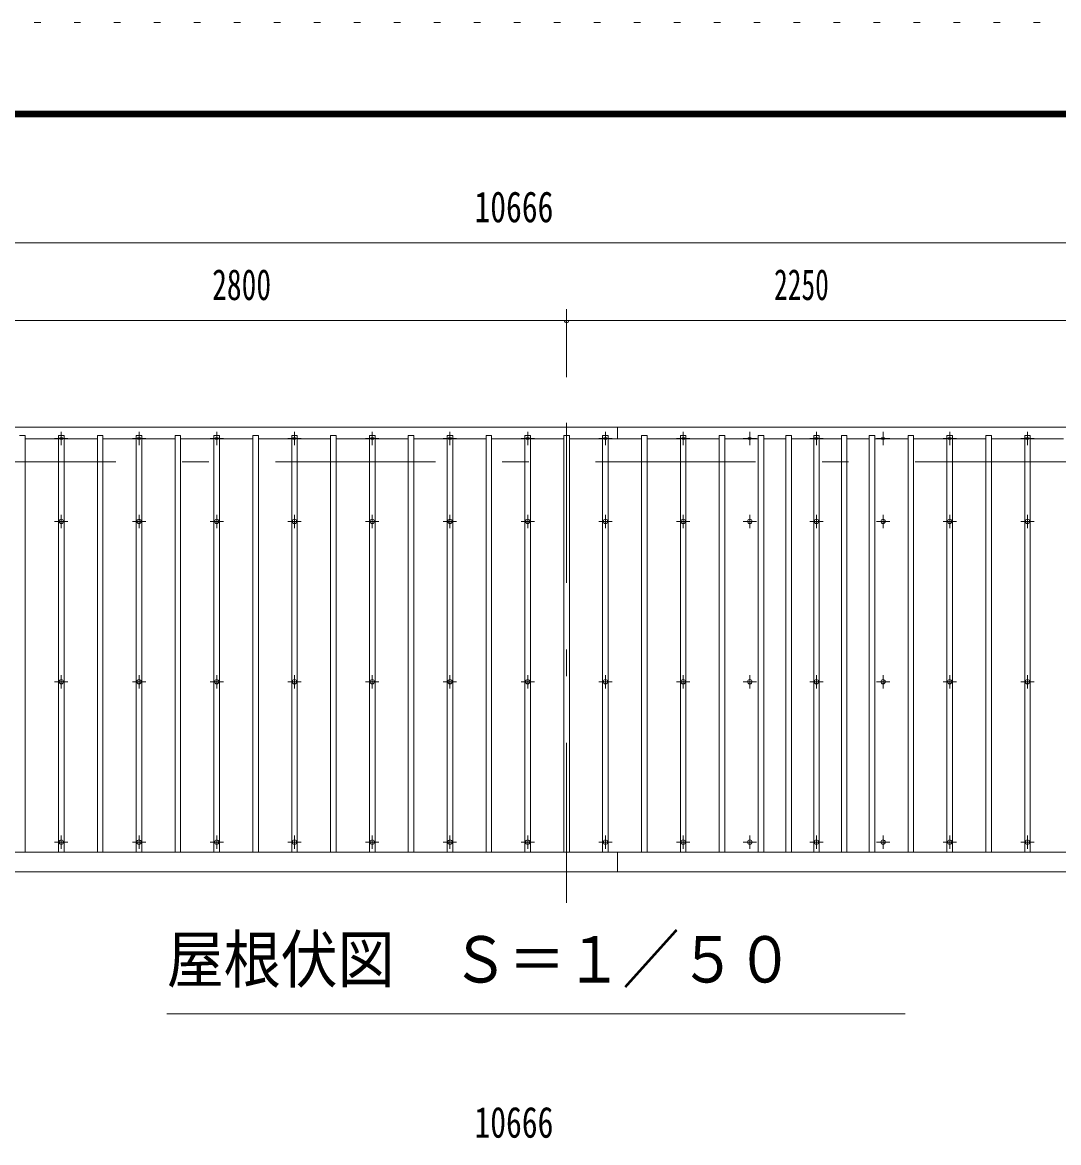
# Model space of a CAD drawing. Units: millimetres, scale not verified, with parts at other scales. Extents: x -25340 to 25344, y -10500 to 10500.
# Drawn here: x 272 to 4937, y 5458 to 10500 of the extents above; entities that cross this region are included whole.
import ezdxf
from ezdxf.enums import TextEntityAlignment as Align

# ---------------------------------------------------------------- set-up
doc = ezdxf.new("R2010")
doc.units = ezdxf.units.MM
doc.header["$LTSCALE"] = 60
doc.linetypes.add('USER3', pattern=[24, 12, -5, 2, -5])
doc.linetypes.add('USER4', pattern=[3, 0.5, -2.5])
for name, color, linetype, lineweight in [('0-2_1-05BOLD', 7, 'Continuous', 18), ('0-3_1-25CENTER', 3, 'USER3', 18), ('0-4_1-45THIN', 4, 'Continuous', 18), ('0-5_1-55DIM', 3, 'Continuous', 18), ('0-C_F-F1PAPER', 5, 'Continuous', 18), ('0-D_F-E_J_ADD', 5, 'USER4', 18)]:
    doc.layers.add(name, color=color, linetype=linetype, lineweight=lineweight)
doc.styles.add('ＭＳ ゴシック', font='')
doc.styles.get('ＭＳ ゴシック').set_extended_font_data('MS Gothic')

msp = doc.modelspace()

# ---------------------------------------------------------------- linework, layer by layer
at = {"layer": '0-2_1-05BOLD'}
for p, q in [((2951.62, 8626.18), (2951.62, 8677.67)), ((-2761.38, 6765.11), (7904.62, 6765.11)), ((2951.62, 6677.67), (2951.62, 6765.11))]:
    msp.add_line(p, q, dxfattribs=at)
for points in [[(7899.62, 8641.19), (7899.62, 8677.67), (-2756.38, 8677.67), (-2756.38, 8641.19)], [(7904.62, 6677.67), (-2761.38, 6677.67), (-2761.38, 8641.19), (-2721.38, 8641.19), (-2721.38, 6765.11)]]:
    msp.add_lwpolyline(points, dxfattribs=at)
for centre in [(446.62, 8254.17), (796.62, 8254.17), (1146.62, 8254.17), (1496.62, 8254.17), (1846.62, 8254.17), (2196.62, 8254.17), (2546.62, 8254.17), (2896.62, 8254.17), (3246.63, 8254.17), (3546.63, 8254.17), (3846.63, 8254.17), (4146.62, 8254.17), (4446.62, 8254.17), (4796.62, 8254.17), (446.62, 7532.51), (796.62, 7532.51), (1146.62, 7532.51), (1496.62, 7532.51), (1846.62, 7532.51), (2196.62, 7532.51), (2546.62, 7532.51), (2896.62, 7532.51), (3246.63, 7532.51), (3546.63, 7532.51), (3846.63, 7532.51), (4146.62, 7532.51), (4446.62, 7532.51), (4796.62, 7532.51), (446.62, 6810.85), (796.62, 6810.85), (1146.62, 6810.85), (1496.62, 6810.85), (1846.62, 6810.85), (2196.62, 6810.85), (2546.62, 6810.85), (2896.62, 6810.85), (3246.63, 6810.85), (3546.63, 6810.85), (3846.63, 6810.85), (4146.62, 6810.85), (4446.62, 6810.85), (4796.62, 6810.85)]:
    msp.add_circle(centre, 10, dxfattribs=at)
for centre, start, end in [((446.62, 8616.22), 46.39838, 133.60162), ((446.62, 8637.22), 226.3961, 313.6039), ((796.62, 8616.22), 46.39838, 133.60162), ((796.62, 8637.22), 226.3961, 313.6039), ((1146.62, 8616.22), 46.39838, 133.60162), ((1146.62, 8637.22), 226.3961, 313.6039), ((1496.62, 8616.22), 46.39838, 133.60162), ((1496.62, 8637.22), 226.3961, 313.6039), ((1846.62, 8616.22), 46.39838, 133.60162), ((1846.62, 8637.22), 226.3961, 313.6039), ((2196.62, 8616.22), 46.39838, 133.60162), ((2196.62, 8637.22), 226.3961, 313.6039), ((2546.62, 8616.22), 46.39838, 133.60162), ((2546.62, 8637.22), 226.3961, 313.6039), ((2896.62, 8616.22), 46.39838, 133.60162), ((2896.62, 8637.22), 226.3961, 313.6039), ((3246.63, 8616.22), 46.39838, 133.60162), ((3246.63, 8637.22), 226.3961, 313.6039), ((3546.63, 8616.22), 46.39838, 133.60162), ((3546.63, 8637.22), 226.3961, 313.6039), ((3846.63, 8616.22), 46.39838, 133.60162), ((3846.63, 8637.22), 226.3961, 313.6039), ((4146.62, 8616.22), 46.39838, 133.60162), ((4146.62, 8637.22), 226.3961, 313.6039), ((4446.62, 8616.22), 46.39838, 133.60162), ((4446.62, 8637.22), 226.3961, 313.6039), ((4796.62, 8616.22), 46.39838, 133.60162), ((4796.62, 8637.22), 226.3961, 313.6039)]:
    msp.add_arc(centre, 14.5, start, end, dxfattribs=at)
at = {"layer": '0-3_1-25CENTER'}
for p, q in [((2721.62, 6537.67), (2721.62, 8827.67)), ((476.62, 8626.72), (416.62, 8626.72)), ((446.62, 8596.72), (446.62, 8656.72)), ((766.62, 8626.72), (826.62, 8626.72)), ((796.62, 8656.72), (796.62, 8596.72)), ((1116.62, 8626.72), (1176.62, 8626.72)), ((1146.62, 8596.72), (1146.62, 8656.72)), ((1466.62, 8626.72), (1526.62, 8626.72)), ((1496.62, 8656.72), (1496.62, 8596.72)), ((1816.62, 8626.72), (1876.62, 8626.72)), ((1846.62, 8596.72), (1846.62, 8656.72)), ((2166.62, 8626.72), (2226.62, 8626.72)), ((2196.62, 8656.72), (2196.62, 8596.72)), ((2516.63, 8626.72), (2576.62, 8626.72)), ((2546.62, 8596.72), (2546.62, 8656.72)), ((2866.63, 8626.72), (2926.62, 8626.72)), ((2896.62, 8656.72), (2896.62, 8596.72)), ((3216.62, 8626.72), (3276.62, 8626.72)), ((3246.63, 8656.72), (3246.63, 8596.72)), ((3516.62, 8626.72), (3576.62, 8626.72)), ((3546.63, 8656.72), (3546.63, 8596.72)), ((3816.62, 8626.72), (3876.63, 8626.72)), ((3846.63, 8656.72), (3846.63, 8596.72)), ((4116.62, 8626.72), (4176.63, 8626.72)), ((4146.62, 8656.72), (4146.62, 8596.72)), ((4416.62, 8626.72), (4476.63, 8626.72)), ((4446.62, 8656.72), (4446.62, 8596.72)), ((4766.62, 8626.72), (4826.63, 8626.72)), ((4796.62, 8656.72), (4796.62, 8596.72)), ((-2908.38, 8521.68), (8051.62, 8521.68)), ((446.62, 8224.17), (446.62, 8284.17)), ((796.62, 8284.17), (796.62, 8224.17)), ((1146.62, 8224.17), (1146.62, 8284.17)), ((1496.62, 8284.17), (1496.62, 8224.17)), ((1846.62, 8224.17), (1846.62, 8284.17)), ((2196.62, 8284.17), (2196.62, 8224.17)), ((2546.62, 8284.17), (2546.62, 8224.17)), ((2896.62, 8224.17), (2896.62, 8284.17)), ((3246.63, 8284.17), (3246.63, 8224.17)), ((3546.63, 8224.17), (3546.63, 8284.17)), ((3846.63, 8284.17), (3846.63, 8224.17)), ((4146.62, 8284.17), (4146.62, 8224.17)), ((4446.62, 8284.17), (4446.62, 8224.17)), ((4796.62, 8284.17), (4796.62, 8224.17)), ((476.62, 8254.17), (416.62, 8254.17)), ((826.62, 8254.17), (766.62, 8254.17)), ((1116.62, 8254.17), (1176.62, 8254.17)), ((1526.62, 8254.17), (1466.62, 8254.17)), ((1816.62, 8254.17), (1876.62, 8254.17)), ((2226.62, 8254.17), (2166.62, 8254.17)), ((2576.62, 8254.17), (2516.63, 8254.17)), ((2926.62, 8254.17), (2866.63, 8254.17)), ((3276.62, 8254.17), (3216.62, 8254.17)), ((3576.62, 8254.17), (3516.62, 8254.17)), ((3876.63, 8254.17), (3816.62, 8254.17)), ((4176.63, 8254.17), (4116.62, 8254.17)), ((4476.63, 8254.17), (4416.62, 8254.17)), ((4826.63, 8254.17), (4766.62, 8254.17)), ((446.62, 7562.51), (446.62, 7502.51)), ((796.62, 7502.51), (796.62, 7562.51)), ((1146.62, 7562.51), (1146.62, 7502.51)), ((1496.62, 7502.51), (1496.62, 7562.51)), ((1846.62, 7562.51), (1846.62, 7502.51)), ((2196.62, 7502.51), (2196.62, 7562.51)), ((2546.62, 7562.51), (2546.62, 7502.51)), ((2896.62, 7502.51), (2896.62, 7562.51)), ((3246.63, 7562.51), (3246.63, 7502.51)), ((3546.63, 7502.51), (3546.63, 7562.51)), ((3846.63, 7562.51), (3846.63, 7502.51)), ((4146.62, 7562.51), (4146.62, 7502.51)), ((4446.62, 7562.51), (4446.62, 7502.51)), ((4796.62, 7562.51), (4796.62, 7502.51)), ((416.62, 7532.51), (476.62, 7532.51)), ((766.62, 7532.51), (826.62, 7532.51)), ((1116.62, 7532.51), (1176.62, 7532.51)), ((1466.62, 7532.51), (1526.62, 7532.51)), ((1816.62, 7532.51), (1876.62, 7532.51)), ((2166.62, 7532.51), (2226.62, 7532.51)), ((2516.63, 7532.51), (2576.62, 7532.51)), ((2926.62, 7532.51), (2866.63, 7532.51)), ((3216.62, 7532.51), (3276.62, 7532.51)), ((3576.62, 7532.51), (3516.62, 7532.51)), ((3816.62, 7532.51), (3876.63, 7532.51)), ((4116.62, 7532.51), (4176.63, 7532.51)), ((4416.62, 7532.51), (4476.63, 7532.51)), ((4766.62, 7532.51), (4826.63, 7532.51)), ((476.62, 6810.85), (416.62, 6810.85)), ((446.62, 6840.85), (446.62, 6780.85)), ((766.62, 6810.85), (826.62, 6810.85)), ((796.62, 6780.85), (796.62, 6840.85)), ((1176.62, 6810.85), (1116.62, 6810.85)), ((1146.62, 6840.85), (1146.62, 6780.85)), ((1466.62, 6810.85), (1526.62, 6810.85)), ((1496.62, 6780.85), (1496.62, 6840.85)), ((1876.62, 6810.85), (1816.62, 6810.85)), ((1846.62, 6840.85), (1846.62, 6780.85)), ((2166.62, 6810.85), (2226.62, 6810.85)), ((2196.62, 6780.85), (2196.62, 6840.85)), ((2576.62, 6810.85), (2516.63, 6810.85)), ((2546.62, 6840.85), (2546.62, 6780.85)), ((2926.62, 6810.85), (2866.63, 6810.85)), ((2896.62, 6780.85), (2896.62, 6840.85)), ((3276.62, 6810.85), (3216.62, 6810.85)), ((3246.63, 6840.85), (3246.63, 6780.85)), ((3576.62, 6810.85), (3516.62, 6810.85)), ((3546.63, 6780.85), (3546.63, 6840.85)), ((3876.63, 6810.85), (3816.62, 6810.85)), ((3846.63, 6840.85), (3846.63, 6780.85)), ((4176.63, 6810.85), (4116.62, 6810.85)), ((4146.62, 6840.85), (4146.62, 6780.85)), ((4476.63, 6810.85), (4416.62, 6810.85)), ((4446.62, 6840.85), (4446.62, 6780.85)), ((4826.63, 6810.85), (4766.62, 6810.85)), ((4796.62, 6840.85), (4796.62, 6780.85))]:
    msp.add_line(p, q, dxfattribs=at)
at = {"layer": '0-4_1-45THIN'}
for p, q in [((284.12, 8626.18), (434.12, 8626.18)), ((434.12, 6765.11), (434.12, 8641.19)), ((459.12, 8626.18), (609.12, 8626.18)), ((609.12, 6765.11), (609.12, 8641.19)), ((634.12, 8626.18), (784.12, 8626.18)), ((784.12, 6765.11), (784.12, 8641.19)), ((809.12, 8626.18), (959.12, 8626.18)), ((959.12, 8641.19), (959.12, 6765.11)), ((984.12, 8626.18), (1134.12, 8626.18)), ((1134.12, 6765.11), (1134.12, 8641.19)), ((1159.12, 8626.18), (1309.12, 8626.18)), ((1309.12, 6765.11), (1309.12, 8641.19)), ((1334.12, 8626.18), (1484.12, 8626.18)), ((1484.12, 6765.11), (1484.12, 8641.19)), ((1509.12, 8626.18), (1659.12, 8626.18)), ((1659.12, 8641.19), (1659.12, 6765.11)), ((1684.12, 8626.18), (1834.12, 8626.18)), ((1834.12, 6765.11), (1834.12, 8641.19)), ((1859.12, 8626.18), (2009.12, 8626.18)), ((2009.12, 8641.19), (2009.12, 6765.11)), ((2034.12, 8626.18), (2184.12, 8626.18)), ((2184.12, 6765.11), (2184.12, 8641.19)), ((2209.12, 8626.18), (2359.12, 8626.18)), ((2359.12, 6765.11), (2359.12, 8641.19)), ((2384.12, 8626.18), (2534.12, 8626.18)), ((2534.12, 8641.19), (2534.12, 6765.11)), ((2559.12, 8626.18), (2709.12, 8626.18)), ((2709.12, 8641.19), (2709.12, 6765.11)), ((2734.12, 8626.18), (2884.12, 8626.18)), ((2884.12, 8641.19), (2884.12, 6765.11)), ((2909.12, 8626.18), (3059.13, 8626.18)), ((3059.13, 8641.19), (3059.13, 6765.11)), ((3084.13, 8626.18), (3234.13, 8626.18)), ((3234.13, 8641.19), (3234.13, 6765.11)), ((3259.13, 8626.18), (3409.13, 8626.18)), ((3409.13, 8641.19), (3409.13, 6765.11)), ((3434.13, 8626.18), (3584.13, 8626.18)), ((3584.13, 8641.19), (3584.13, 6765.11)), ((3609.13, 8626.18), (3709.12, 8626.18)), ((3709.12, 8641.19), (3709.12, 6765.11)), ((3734.12, 8626.18), (3834.13, 8626.18)), ((3834.13, 6765.11), (3834.13, 8641.19)), ((3859.13, 8626.18), (3959.12, 8626.18)), ((3959.12, 8641.19), (3959.12, 6765.11)), ((3984.13, 8626.18), (4084.12, 8626.18)), ((4084.12, 8641.19), (4084.12, 6765.11)), ((4109.12, 8626.18), (4259.12, 8626.18)), ((4259.12, 6765.11), (4259.12, 8641.19)), ((4284.12, 8626.18), (4434.12, 8626.18)), ((4434.12, 6765.11), (4434.12, 8641.19)), ((4459.12, 8626.18), (4609.12, 8626.18)), ((4609.12, 6765.11), (4609.12, 8641.19)), ((4634.12, 8626.18), (4784.12, 8626.18)), ((4784.12, 6765.11), (4784.12, 8641.19)), ((4809.12, 8626.18), (4959.12, 8626.18))]:
    msp.add_line(p, q, dxfattribs=at)
for points in [[(259.12, 8641.19), (284.12, 8641.19), (284.12, 6765.11)], [(434.12, 8641.19), (459.12, 8641.19), (459.12, 6765.11)], [(609.12, 8641.19), (634.12, 8641.19), (634.12, 6765.11)], [(784.12, 8641.19), (809.12, 8641.19), (809.12, 6765.11)], [(984.12, 6765.11), (984.12, 8641.19), (959.12, 8641.19)], [(1134.12, 8641.19), (1159.12, 8641.19), (1159.12, 6765.11)], [(1309.12, 8641.19), (1334.12, 8641.19), (1334.12, 6765.11)], [(1484.12, 8641.19), (1509.12, 8641.19), (1509.12, 6765.11)], [(1684.12, 6765.11), (1684.12, 8641.19), (1659.12, 8641.19)], [(1834.12, 8641.19), (1859.12, 8641.19), (1859.12, 6765.11)], [(2034.12, 6765.11), (2034.12, 8641.19), (2009.12, 8641.19)], [(2184.12, 8641.19), (2209.12, 8641.19), (2209.12, 6765.11)], [(2359.12, 8641.19), (2384.12, 8641.19), (2384.12, 6765.11)], [(2559.12, 6765.11), (2559.12, 8641.19), (2534.12, 8641.19)], [(2734.12, 6765.11), (2734.12, 8641.19), (2709.12, 8641.19)], [(2909.13, 6765.11), (2909.13, 8641.19), (2884.12, 8641.19)], [(3084.13, 6765.11), (3084.13, 8641.19), (3059.13, 8641.19)], [(3259.13, 6765.11), (3259.13, 8641.19), (3234.13, 8641.19)], [(3434.13, 6765.11), (3434.13, 8641.19), (3409.13, 8641.19)], [(3609.13, 6765.11), (3609.13, 8641.19), (3584.13, 8641.19)], [(3734.12, 6765.11), (3734.12, 8641.19), (3709.12, 8641.19)], [(3834.13, 8641.19), (3859.13, 8641.19), (3859.13, 6765.11)], [(3984.13, 6765.11), (3984.13, 8641.19), (3959.12, 8641.19)], [(4109.12, 6765.11), (4109.12, 8641.19), (4084.12, 8641.19)], [(4259.12, 8641.19), (4284.12, 8641.19), (4284.12, 6765.11)], [(4434.12, 8641.19), (4459.12, 8641.19), (4459.12, 6765.11)], [(4609.12, 8641.19), (4634.12, 8641.19), (4634.12, 6765.11)], [(4784.12, 8641.19), (4809.12, 8641.19), (4809.12, 6765.11)]]:
    msp.add_lwpolyline(points, dxfattribs=at)
at = {"layer": '0-5_1-55DIM'}
for p, q in [((7904.62, 9508.67), (-2761.37, 9508.67)), ((2721.62, 8902.68), (2721.62, 9208.67)), ((-3153.88, 9158.67), (8297.12, 9158.67)), ((2731.62, 9158.67), (2711.62, 9158.67)), ((4246.62, 6037.67), (921.62, 6037.67))]:
    msp.add_line(p, q, dxfattribs=at)
msp.add_arc((2721.62, 9158.67), 10, 180, 0, dxfattribs=at)
at = {"layer": '0-C_F-F1PAPER'}
for points in [[(24843.96, -10000), (-3856.04, -10000), (-3856.04, 10100), (24843.96, 10100)], [(24841.46, -9997.5), (24841.46, 10097.5), (-3853.54, 10097.5), (-3853.54, -9997.5)], [(24838.96, -9995), (24838.96, 10095), (-3851.04, 10095), (-3851.04, -9995)], [(24836.46, -9992.5), (-3848.54, -9992.5), (-3848.54, 10092.5), (24836.46, 10092.5)], [(24833.96, -9990), (24833.96, 10090), (-3846.04, 10090), (-3846.04, -9990)], [(24831.46, -9987.5), (-3843.54, -9987.5), (-3843.54, 10087.5), (24831.46, 10087.5)], [(24828.96, -9985), (24828.96, 10085), (-3841.04, 10085), (-3841.04, -9985)], [(24826.46, -9982.5), (-3838.54, -9982.5), (-3838.54, 10082.5), (24826.46, 10082.5)], [(24823.96, -9980), (-3836.04, -9980), (-3836.04, 10080), (24823.96, 10080)], [(24821.46, -9977.5), (-3833.54, -9977.5), (-3833.54, 10077.5), (24821.46, 10077.5)], [(24818.96, -9975), (24818.96, 10075), (-3831.04, 10075), (-3831.04, -9975)]]:
    msp.add_lwpolyline(points, close=True, dxfattribs=at)
at = {"layer": '0-D_F-E_J_ADD'}
msp.add_lwpolyline([(25343.96, -10500), (-4356.04, -10500), (-4356.04, 10500), (25343.96, 10500)], close=True, dxfattribs=at)

# ---------------------------------------------------------------- texts
at = {"layer": '0-5_1-55DIM', "color": 7, "style": 'ＭＳ ゴシック'}
for s, height, width, p in [('10666', 139.3, 0.75, (2306.93, 9558.67)), ('2800', 139.3, 0.7, (1125.98, 9208.67)), ('2250', 139.3, 0.65, (3655.89, 9208.67)), ('屋根伏図\u3000Ｓ＝１／５０', 208.9, 0.9, (921.62, 6116.17)), ('10666', 139.3, 0.75, (2306.93, 5438.67))]:
    msp.add_text(s, height=height, dxfattribs=dict(at, width=width)).set_placement(p, align=Align.BOTTOM_LEFT)

doc.saveas('drawing.dxf')
